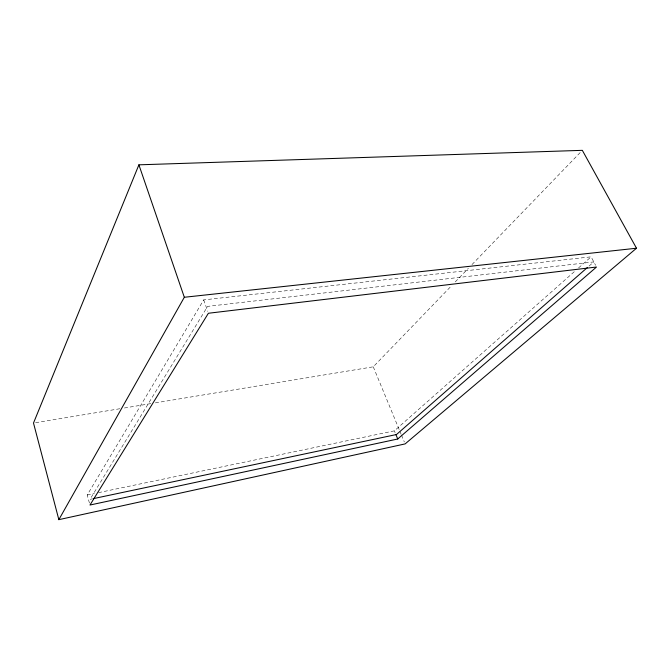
<?xml version="1.0" encoding="UTF-8"?>
<svg xmlns="http://www.w3.org/2000/svg" width="670" height="670" viewBox="0 0 670 670"><rect width="100%" height="100%" fill="white"/><g stroke="black" fill="none" stroke-linecap="round" stroke-linejoin="round"><path stroke-width="0.5" stroke-dasharray="3.35 2.51" d="M89.428 503.028L87.209 495.004L203.705 299.892L591.099 256.828L595.613 265.32M155.356 402.871L373.257 366.808L451.655 285.629M455.29 281.869L468.355 268.343M471.981 264.583L582.331 150.34M98.473 492.651L394.379 430.844L574.642 271.392M578.562 267.925L591.099 256.828M589.081 266.04L593.796 261.911L207.616 306.374L90.015 499.334L92.058 498.907M87.209 495.004L94.378 493.505M35.569 422.695L120.248 408.675M124.377 407.997L151.227 403.549M373.257 366.808L399.546 430.416M399.94 431.38L401.137 434.269M401.539 435.232L404.328 441.982M394.379 430.844L395.124 432.661M203.705 299.892L207.725 311.349"/><path stroke-width="1" d="M138.899 164.828L33.5 423.038L58.851 519.66L405.124 443.909L636.5 248.227L582.331 150.34L138.899 164.828L184.325 297.271L58.851 519.66M587.515 267.414L396.514 434.512L93.08 498.689M397.729 439.001L596.509 267.02L208.395 313.259L89.981 505.029L397.729 439.001L395.87 434.47M184.325 297.271L636.5 248.227"/></g></svg>
